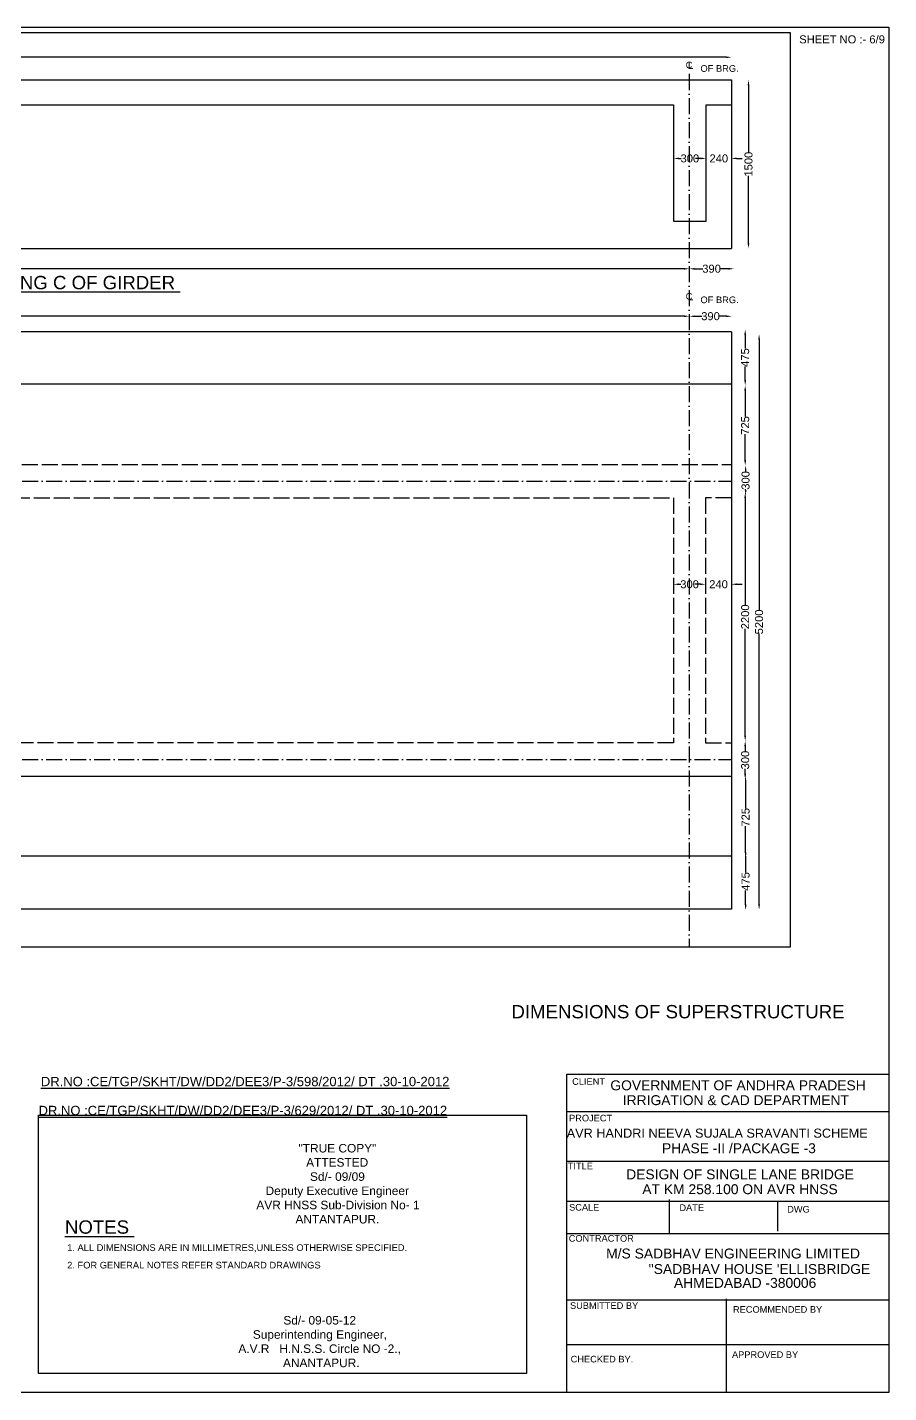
# Model space of a CAD drawing. Header units: millimetres. Extents: x 5124 to 2549817, y 2311 to 44463385.
# Drawn here: x 2543356 to 2549817, y 44453148 to 44463385 of the extents above; entities that cross this region are included whole.
import ezdxf

# ---------------------------------------------------------------- set-up
doc = ezdxf.new("R2010")
doc.units = ezdxf.units.MM
doc.header["$MEASUREMENT"] = 0
doc.linetypes.add('ACAD_ISO02W100', pattern=[15, 12, -3])
doc.linetypes.add('ACAD_ISO10W100', pattern=[18, 12, -3, 0, -3])
for name, color, linetype in [('DIMENSION', 7, 'Continuous'), ('DRAWING', 2, 'Continuous'), ('TEXT', 7, 'Continuous')]:
    doc.layers.add(name, color=color, linetype=linetype)
doc.styles.get("Standard").update_dxf_attribs({"font": 'arial.ttf', "height": 60})
doc.dimstyles.get("Standard").update_dxf_attribs({"dimtxt": 60, "dimasz": 40, "dimexe": 0.18, "dimexo": 0.0625, "dimgap": 0.09, "dimtad": 0, "dimdec": 0, "dimzin": 0, "dimdsep": 46, "dimtxsty": 'Standard', "dimcen": 0.09, "dimse1": 1, "dimse2": 1, "dimadec": 0, "dimazin": 0, "dimtfac": 1, "dimtdec": 0, "dimtofl": 0, "dimtmove": 0, "dimatfit": 3, "dimfxl": 1, "dimtolj": 1, "dimtzin": 0, "dimarcsym": 0})

# ---------------------------------------------------------------- blocks, each defined once
blk = doc.blocks.new('*D7')
at = {"layer": 'Defpoints', "color": 0, "transparency": 16777216}
for p in [(2548638, 44462991), (2548766, 44462991), (2548638, 44461727)]:
    blk.add_point(p, dxfattribs=at)
at = {"layer": 'DIMENSION', "color": 0, "lineweight": -2, "transparency": 16777216}
for p, q in [((2548766, 44462951), (2548766, 44462445)), ((2548766, 44461767), (2548766, 44462272))]:
    blk.add_line(p, q, dxfattribs=at)
at = {"layer": 'DIMENSION', "color": 0, "transparency": 16777216}
for points in [[(2548759, 44462951), (2548772, 44462951), (2548766, 44462991)], [(2548759, 44461767), (2548772, 44461767), (2548766, 44461727)]]:
    blk.add_solid(points, dxfattribs=at)
at = {"layer": 'DIMENSION', "color": 0, "transparency": 16777216, "insert": (2548766, 44462359), "char_height": 60, "attachment_point": 5, "rotation": 90}
blk.add_mtext('\\A1;1500', dxfattribs=at)
blk = doc.blocks.new('*D8')
at = {"layer": 'Defpoints', "color": 0, "transparency": 16777216}
for p in [(2548204, 44462402), (2548448, 44462402), (2548448, 44462402)]:
    blk.add_point(p, dxfattribs=at)
at = {"layer": 'DIMENSION', "color": 0, "lineweight": -2, "transparency": 16777216}
for p, q in [((2548244, 44462402), (2548260, 44462402)), ((2548408, 44462402), (2548392, 44462402))]:
    blk.add_line(p, q, dxfattribs=at)
at = {"layer": 'DIMENSION', "color": 0, "transparency": 16777216}
for points in [[(2548244, 44462409), (2548244, 44462396), (2548204, 44462402)], [(2548408, 44462409), (2548408, 44462396), (2548448, 44462402)]]:
    blk.add_solid(points, dxfattribs=at)
at = {"layer": 'DIMENSION', "color": 0, "transparency": 16777216, "insert": (2548326, 44462402), "char_height": 60, "attachment_point": 5}
blk.add_mtext('\\A1;300', dxfattribs=at)
blk = doc.blocks.new('*D9')
at = {"layer": 'Defpoints', "color": 0, "transparency": 16777216}
for p in [(2548448, 44462402), (2548638, 44462402), (2548638, 44462402)]:
    blk.add_point(p, dxfattribs=at)
at = {"layer": 'DIMENSION', "color": 0, "lineweight": -2, "transparency": 16777216}
for p, q in [((2548408, 44462402), (2548368, 44462402)), ((2548678, 44462402), (2548718, 44462402))]:
    blk.add_line(p, q, dxfattribs=at)
at = {"layer": 'DIMENSION', "color": 0, "transparency": 16777216}
for points in [[(2548408, 44462409), (2548408, 44462396), (2548448, 44462402)], [(2548678, 44462409), (2548678, 44462396), (2548638, 44462402)]]:
    blk.add_solid(points, dxfattribs=at)
at = {"layer": 'DIMENSION', "color": 0, "transparency": 16777216, "insert": (2548543, 44462402), "char_height": 60, "attachment_point": 5}
blk.add_mtext('\\A1;240', dxfattribs=at)
blk = doc.blocks.new('*D11')
at = {"layer": 'Defpoints', "color": 0, "transparency": 16777216}
for p in [(2537338, 44461575), (2548322, 44461575), (2548322, 44461575)]:
    blk.add_point(p, dxfattribs=at)
at = {"layer": 'DIMENSION', "color": 0, "lineweight": -2, "transparency": 16777216}
for p, q in [((2537378, 44461575), (2542720, 44461575)), ((2548282, 44461575), (2542940, 44461575))]:
    blk.add_line(p, q, dxfattribs=at)
at = {"layer": 'DIMENSION', "color": 0, "transparency": 16777216}
for points in [[(2537378, 44461581), (2537378, 44461568), (2537338, 44461575)], [(2548282, 44461581), (2548282, 44461568), (2548322, 44461575)]]:
    blk.add_solid(points, dxfattribs=at)
at = {"layer": 'DIMENSION', "color": 0, "transparency": 16777216, "insert": (2542830, 44461575), "char_height": 60, "attachment_point": 5}
blk.add_mtext('\\A1;14340', dxfattribs=at)
blk = doc.blocks.new('*D12')
at = {"layer": 'Defpoints', "color": 0, "transparency": 16777216}
for p in [(2548322, 44461575), (2548657, 44461575), (2548657, 44461575)]:
    blk.add_point(p, dxfattribs=at)
at = {"layer": 'DIMENSION', "color": 0, "lineweight": -2, "transparency": 16777216}
for p, q in [((2548362, 44461575), (2548423, 44461575)), ((2548617, 44461575), (2548556, 44461575))]:
    blk.add_line(p, q, dxfattribs=at)
at = {"layer": 'DIMENSION', "color": 0, "transparency": 16777216}
for points in [[(2548362, 44461581), (2548362, 44461568), (2548322, 44461575)], [(2548617, 44461581), (2548617, 44461568), (2548657, 44461575)]]:
    blk.add_solid(points, dxfattribs=at)
at = {"layer": 'DIMENSION', "color": 0, "transparency": 16777216, "insert": (2548489, 44461575), "char_height": 60, "attachment_point": 5}
blk.add_mtext('\\A1;390', dxfattribs=at)
blk = doc.blocks.new('*D13')
at = {"layer": 'Defpoints', "color": 0, "transparency": 16777216}
for p in [(2548322, 44461219), (2548322, 44461212), (2548640, 44461212)]:
    blk.add_point(p, dxfattribs=at)
at = {"layer": 'DIMENSION', "color": 0, "lineweight": -2, "transparency": 16777216}
for p, q in [((2548362, 44461219), (2548415, 44461219)), ((2548600, 44461219), (2548547, 44461219))]:
    blk.add_line(p, q, dxfattribs=at)
at = {"layer": 'DIMENSION', "color": 0, "transparency": 16777216}
for points in [[(2548362, 44461225), (2548362, 44461212), (2548322, 44461219)], [(2548600, 44461225), (2548600, 44461212), (2548640, 44461219)]]:
    blk.add_solid(points, dxfattribs=at)
at = {"layer": 'DIMENSION', "color": 0, "transparency": 16777216, "insert": (2548481, 44461219), "char_height": 60, "attachment_point": 5}
blk.add_mtext('\\A1;390', dxfattribs=at)
blk = doc.blocks.new('*D14')
at = {"layer": 'Defpoints', "color": 0, "transparency": 16777216}
for p in [(2537337, 44461242), (2537337, 44461219), (2548322, 44461219)]:
    blk.add_point(p, dxfattribs=at)
at = {"layer": 'DIMENSION', "color": 0, "lineweight": -2, "transparency": 16777216}
for p, q in [((2537377, 44461219), (2542720, 44461219)), ((2548282, 44461219), (2542940, 44461219))]:
    blk.add_line(p, q, dxfattribs=at)
at = {"layer": 'DIMENSION', "color": 0, "transparency": 16777216}
for points in [[(2537377, 44461226), (2537377, 44461212), (2537337, 44461219)], [(2548282, 44461226), (2548282, 44461212), (2548322, 44461219)]]:
    blk.add_solid(points, dxfattribs=at)
at = {"layer": 'DIMENSION', "color": 0, "transparency": 16777216, "insert": (2542830, 44461219), "char_height": 60, "attachment_point": 5}
blk.add_mtext('\\A1;14340', dxfattribs=at)
blk = doc.blocks.new('*D26')
at = {"layer": 'Defpoints', "color": 0, "transparency": 16777216}
for p in [(2548730, 44461118), (2548730, 44460700), (2548741, 44460700)]:
    blk.add_point(p, dxfattribs=at)
at = {"layer": 'DIMENSION', "color": 0, "lineweight": -2, "transparency": 16777216}
for p, q in [((2548741, 44461078), (2548741, 44460977)), ((2548741, 44460740), (2548741, 44460841))]:
    blk.add_line(p, q, dxfattribs=at)
at = {"layer": 'DIMENSION', "color": 0, "transparency": 16777216}
for points in [[(2548734, 44461078), (2548748, 44461078), (2548741, 44461118)], [(2548734, 44460740), (2548748, 44460740), (2548741, 44460700)]]:
    blk.add_solid(points, dxfattribs=at)
at = {"layer": 'DIMENSION', "color": 0, "transparency": 16777216, "insert": (2548741, 44460909), "char_height": 60, "attachment_point": 5, "rotation": 90}
blk.add_mtext('\\A1;475', dxfattribs=at)
blk = doc.blocks.new('*D27')
at = {"layer": 'Defpoints', "color": 0, "transparency": 16777216}
for p in [(2548741, 44460700), (2548741, 44460100), (2548741, 44460100)]:
    blk.add_point(p, dxfattribs=at)
at = {"layer": 'DIMENSION', "color": 0, "lineweight": -2, "transparency": 16777216}
for p, q in [((2548741, 44460660), (2548741, 44460467)), ((2548741, 44460140), (2548741, 44460334))]:
    blk.add_line(p, q, dxfattribs=at)
at = {"layer": 'DIMENSION', "color": 0, "transparency": 16777216}
for points in [[(2548734, 44460660), (2548748, 44460660), (2548741, 44460700)], [(2548734, 44460140), (2548748, 44460140), (2548741, 44460100)]]:
    blk.add_solid(points, dxfattribs=at)
at = {"layer": 'DIMENSION', "color": 0, "transparency": 16777216, "insert": (2548741, 44460400), "char_height": 60, "attachment_point": 5, "rotation": 90}
blk.add_mtext('\\A1;725', dxfattribs=at)
blk = doc.blocks.new('*D28')
at = {"layer": 'Defpoints', "color": 0, "transparency": 16777216}
for p in [(2548741, 44460100), (2548741, 44459876), (2548744, 44459876)]:
    blk.add_point(p, dxfattribs=at)
at = {"layer": 'DIMENSION', "color": 0, "lineweight": -2, "transparency": 16777216}
for p, q in [((2548744, 44460060), (2548744, 44460054)), ((2548744, 44459916), (2548744, 44459922))]:
    blk.add_line(p, q, dxfattribs=at)
at = {"layer": 'DIMENSION', "color": 0, "transparency": 16777216}
for points in [[(2548738, 44460060), (2548751, 44460060), (2548744, 44460100)], [(2548738, 44459916), (2548751, 44459916), (2548744, 44459876)]]:
    blk.add_solid(points, dxfattribs=at)
at = {"layer": 'DIMENSION', "color": 0, "transparency": 16777216, "insert": (2548744, 44459988), "char_height": 60, "attachment_point": 5, "rotation": 90}
blk.add_mtext('\\A1;300', dxfattribs=at)
blk = doc.blocks.new('*D29')
at = {"layer": 'Defpoints', "color": 0, "transparency": 16777216}
for p in [(2548748, 44459896), (2548741, 44458034), (2548748, 44458034)]:
    blk.add_point(p, dxfattribs=at)
at = {"layer": 'DIMENSION', "color": 0, "lineweight": -2, "transparency": 16777216}
for p, q in [((2548741, 44459856), (2548741, 44459055)), ((2548741, 44458074), (2548741, 44458875))]:
    blk.add_line(p, q, dxfattribs=at)
at = {"layer": 'DIMENSION', "color": 0, "transparency": 16777216}
for points in [[(2548734, 44459856), (2548748, 44459856), (2548741, 44459896)], [(2548734, 44458074), (2548748, 44458074), (2548741, 44458034)]]:
    blk.add_solid(points, dxfattribs=at)
at = {"layer": 'DIMENSION', "color": 0, "transparency": 16777216, "insert": (2548741, 44458965), "char_height": 60, "attachment_point": 5, "rotation": 90}
blk.add_mtext('\\A1;2200', dxfattribs=at)
blk = doc.blocks.new('*D30')
at = {"layer": 'Defpoints', "color": 0, "transparency": 16777216}
for p in [(2548748, 44458034), (2548741, 44457748), (2548748, 44457748)]:
    blk.add_point(p, dxfattribs=at)
at = {"layer": 'DIMENSION', "color": 0, "lineweight": -2, "transparency": 16777216}
for p, q in [((2548741, 44457994), (2548741, 44457957)), ((2548741, 44457788), (2548741, 44457825))]:
    blk.add_line(p, q, dxfattribs=at)
at = {"layer": 'DIMENSION', "color": 0, "transparency": 16777216}
for points in [[(2548734, 44457994), (2548748, 44457994), (2548741, 44458034)], [(2548734, 44457788), (2548748, 44457788), (2548741, 44457748)]]:
    blk.add_solid(points, dxfattribs=at)
at = {"layer": 'DIMENSION', "color": 0, "transparency": 16777216, "insert": (2548741, 44457891), "char_height": 60, "attachment_point": 5, "rotation": 90}
blk.add_mtext('\\A1;300', dxfattribs=at)
blk = doc.blocks.new('*D31')
at = {"layer": 'Defpoints', "color": 0, "transparency": 16777216}
for p in [(2548744, 44457768), (2548744, 44457156), (2548744, 44457156)]:
    blk.add_point(p, dxfattribs=at)
at = {"layer": 'DIMENSION', "color": 0, "lineweight": -2, "transparency": 16777216}
for p, q in [((2548744, 44457728), (2548744, 44457529)), ((2548744, 44457196), (2548744, 44457396))]:
    blk.add_line(p, q, dxfattribs=at)
at = {"layer": 'DIMENSION', "color": 0, "transparency": 16777216}
for points in [[(2548738, 44457728), (2548751, 44457728), (2548744, 44457768)], [(2548738, 44457196), (2548751, 44457196), (2548744, 44457156)]]:
    blk.add_solid(points, dxfattribs=at)
at = {"layer": 'DIMENSION', "color": 0, "transparency": 16777216, "insert": (2548744, 44457462), "char_height": 60, "attachment_point": 5, "rotation": 90}
blk.add_mtext('\\A1;725', dxfattribs=at)
blk = doc.blocks.new('*D32')
at = {"layer": 'Defpoints', "color": 0, "transparency": 16777216}
for p in [(2548744, 44457196), (2548744, 44456766), (2548744, 44456766)]:
    blk.add_point(p, dxfattribs=at)
at = {"layer": 'DIMENSION', "color": 0, "lineweight": -2, "transparency": 16777216}
for p, q in [((2548744, 44457156), (2548744, 44457049)), ((2548744, 44456806), (2548744, 44456914))]:
    blk.add_line(p, q, dxfattribs=at)
at = {"layer": 'DIMENSION', "color": 0, "transparency": 16777216}
for points in [[(2548738, 44457156), (2548751, 44457156), (2548744, 44457196)], [(2548738, 44456806), (2548751, 44456806), (2548744, 44456766)]]:
    blk.add_solid(points, dxfattribs=at)
at = {"layer": 'DIMENSION', "color": 0, "transparency": 16777216, "insert": (2548744, 44456981), "char_height": 60, "attachment_point": 5, "rotation": 90}
blk.add_mtext('\\A1;475', dxfattribs=at)
blk = doc.blocks.new('*D33')
at = {"layer": 'Defpoints', "color": 0, "transparency": 16777216}
for p in [(2548888, 44461085), (2548845, 44456769), (2548888, 44456769)]:
    blk.add_point(p, dxfattribs=at)
at = {"layer": 'DIMENSION', "color": 0, "lineweight": -2, "transparency": 16777216}
for p, q in [((2548845, 44461045), (2548845, 44459016)), ((2548845, 44456809), (2548845, 44458837))]:
    blk.add_line(p, q, dxfattribs=at)
at = {"layer": 'DIMENSION', "color": 0, "transparency": 16777216}
for points in [[(2548839, 44461045), (2548852, 44461045), (2548845, 44461085)], [(2548839, 44456809), (2548852, 44456809), (2548845, 44456769)]]:
    blk.add_solid(points, dxfattribs=at)
at = {"layer": 'DIMENSION', "color": 0, "transparency": 16777216, "insert": (2548845, 44458927), "char_height": 60, "attachment_point": 5, "rotation": 90}
blk.add_mtext('\\A1;5200', dxfattribs=at)
blk = doc.blocks.new('*D34')
at = {"layer": 'Defpoints', "color": 0, "transparency": 16777216}
for p in [(2548203, 44459209), (2548444, 44459209), (2548444, 44459209)]:
    blk.add_point(p, dxfattribs=at)
at = {"layer": 'DIMENSION', "color": 0, "lineweight": -2, "transparency": 16777216}
for p, q in [((2548243, 44459209), (2548257, 44459209)), ((2548404, 44459209), (2548390, 44459209))]:
    blk.add_line(p, q, dxfattribs=at)
at = {"layer": 'DIMENSION', "color": 0, "transparency": 16777216}
for points in [[(2548243, 44459216), (2548243, 44459203), (2548203, 44459209)], [(2548404, 44459216), (2548404, 44459203), (2548444, 44459209)]]:
    blk.add_solid(points, dxfattribs=at)
at = {"layer": 'DIMENSION', "color": 0, "transparency": 16777216, "insert": (2548324, 44459209), "char_height": 60, "attachment_point": 5}
blk.add_mtext('\\A1;300', dxfattribs=at)
blk = doc.blocks.new('*D35')
at = {"layer": 'Defpoints', "color": 0, "transparency": 16777216}
for p in [(2548444, 44459209), (2548638, 44459209), (2548638, 44459209)]:
    blk.add_point(p, dxfattribs=at)
at = {"layer": 'DIMENSION', "color": 0, "lineweight": -2, "transparency": 16777216}
for p, q in [((2548404, 44459209), (2548364, 44459209)), ((2548678, 44459209), (2548718, 44459209))]:
    blk.add_line(p, q, dxfattribs=at)
at = {"layer": 'DIMENSION', "color": 0, "transparency": 16777216}
for points in [[(2548404, 44459216), (2548404, 44459203), (2548444, 44459209)], [(2548678, 44459216), (2548678, 44459203), (2548638, 44459209)]]:
    blk.add_solid(points, dxfattribs=at)
at = {"layer": 'DIMENSION', "color": 0, "transparency": 16777216, "insert": (2548541, 44459209), "char_height": 60, "attachment_point": 5}
blk.add_mtext('\\A1;240', dxfattribs=at)
blk = doc.blocks.new('*D57')
at = {"layer": 'Defpoints', "color": 0, "transparency": 16777216}
for p in [(2537017, 44463174), (2548639, 44463174), (2548639, 44463161)]:
    blk.add_point(p, dxfattribs=at)
at = {"layer": 'DIMENSION', "color": 0, "lineweight": -2, "transparency": 16777216}
for p, q in [((2537057, 44463161), (2542718, 44463161)), ((2548599, 44463161), (2542938, 44463161))]:
    blk.add_line(p, q, dxfattribs=at)
at = {"layer": 'DIMENSION', "color": 0, "transparency": 16777216}
for points in [[(2537057, 44463167), (2537057, 44463154), (2537017, 44463161)], [(2548599, 44463167), (2548599, 44463154), (2548639, 44463161)]]:
    blk.add_solid(points, dxfattribs=at)
at = {"layer": 'DIMENSION', "color": 0, "transparency": 16777216, "insert": (2542828, 44463161), "char_height": 60, "attachment_point": 5}
blk.add_mtext('\\A1;15120', dxfattribs=at)

msp = doc.modelspace()

# ---------------------------------------------------------------- linework, layer by layer
at = {"layer": 'DIMENSION', "color": 0}
msp.add_lwpolyline([(2547100.7, 44453291), (2543440.5, 44453291), (2543440.5, 44455228.8), (2547100.7, 44455228.8)], close=True, dxfattribs=at)
at = {"layer": 'DRAWING', "color": 0}
for points in [[(2536545.5, 44463385.4), (2549817.5, 44463385.4), (2549817.5, 44453148.7), (2536545.5, 44453148.7)], [(2536673, 44463346.9), (2549078.7, 44463346.9), (2549078.7, 44456489.5), (2536673, 44456489.5)]]:
    msp.add_lwpolyline(points, close=True, dxfattribs=at)
at = {"layer": 'DRAWING', "color": 0, "linetype": 'ACAD_ISO10W100', "ltscale": 10}
for points in [[(2548321.8, 44463035.3), (2548321.8, 44456491.8)], [(2537014.9, 44459982.4), (2548638, 44459982.4)], [(2537014.9, 44457895.3), (2548638, 44457895.3)]]:
    msp.add_lwpolyline(points, dxfattribs=at)
at = {"layer": 'DRAWING', "color": 0}
for points in [[(2537014.9, 44461726.6), (2537014.9, 44462990.7), (2548638, 44462990.7), (2548638, 44461726.6)], [(2537014.9, 44462802.9), (2537209.9, 44462802.9), (2537209.9, 44461937.6), (2537455.5, 44461937.6), (2537455.5, 44462802.9), (2542706.2, 44462802.9), (2542706.2, 44461933), (2542954.9, 44461933), (2542954.9, 44462802.9), (2548204.1, 44462802.9), (2548204.1, 44461931.1), (2548448.2, 44461931.1), (2548448.2, 44462802.9), (2548638, 44462802.9)], [(2537014.9, 44461726.6), (2548638, 44461726.6)], [(2548638, 44461103.1), (2537014.9, 44461103.1)], [(2548638, 44461103.1), (2548638, 44456773.9), (2537014.9, 44456773.9), (2537014.9, 44461103.1)], [(2537014.9, 44460712.5), (2548638, 44460712.5)], [(2537014.9, 44457770.5), (2548638, 44457770.5)], [(2537014.9, 44457172.5), (2548638, 44457172.5)]]:
    msp.add_lwpolyline(points, dxfattribs=at)
at = {"layer": 'DRAWING', "color": 0, "linetype": 'ACAD_ISO02W100', "ltscale": 10}
for points in [[(2537014.9, 44460108), (2548638, 44460108)], [(2548638, 44459858.1), (2548444.3, 44459858.1), (2548444.3, 44458019.4), (2548638, 44458019.4)]]:
    msp.add_lwpolyline(points, dxfattribs=at)
msp.add_lwpolyline([(2548202.9, 44458019.4), (2542953.9, 44458019.4), (2542953.9, 44459858.1), (2548202.9, 44459858.1)], close=True, dxfattribs=at)
at = {"layer": 'TEXT', "color": 0}
msp.add_lwpolyline([(2549817.5, 44453148.7), (2547402, 44453148.7), (2547402, 44455536.4), (2549817.5, 44455536.4)], close=True, dxfattribs=at)
for points in [[(2547402, 44455255.6), (2549817.5, 44455255.6)], [(2547402, 44454884.6), (2549817.5, 44454884.6)], [(2547402, 44454582.9), (2549817.5, 44454582.9)], [(2548173.2, 44454347.5), (2548173.2, 44454596.6)], [(2548984.8, 44454358.5), (2548984.8, 44454585.6)], [(2547402, 44454342), (2549817.5, 44454342)], [(2547402, 44453845.2), (2549817.5, 44453845.2)], [(2548600, 44453147.7), (2548600, 44453850.9)], [(2547402, 44453510.2), (2549817.5, 44453510.2)]]:
    msp.add_lwpolyline(points, dxfattribs=at)

# ---------------------------------------------------------------- texts
at = {"layer": 'DIMENSION', "color": 0}
for s, height, p in [('DIMENSIONS OF SUPERSTRUCTURE ', 100, (2546987.5, 44455954.6)), ('%%UNOTES ', 100, (2543638.2, 44454339.9)), ('1. ALL DIMENSIONS ARE IN MILLIMETRES,UNLESS OTHERWISE SPECIFIED.', 50, (2543655, 44454210.6)), ('2. FOR GENERAL NOTES REFER STANDARD DRAWINGS ', 50, (2543655, 44454079.2))]:
    msp.add_text(s, height=height, dxfattribs=at).set_placement(p)
at = {"layer": 'DIMENSION', "char_height": 63.851, "width": 1224.538, "attachment_point": 1}
for s, insert in [('\\pi324.55;"TRUE COPY" \\P\\pi381.71;ATTESTED  \\P\\pi410.44;Sd/- 09/09\\P\\pi77.113;Deputy Executive Engineer  \\P\\pi8.2536;AVR HNSS Sub-Division No- 1 \\P\\pi301.44;ANTANTAPUR.', (2545066, 44455012.8)), ('\\pi343.91;Sd/- 09-05-12\\P\\pi114.88;Superintending Engineer,\\P\\pi6.5985;A.V.R   H.N.S.S. Circle NO -2.,\\P\\pi316.29; ANANTAPUR.', (2544932.8, 44453722.5))]:
    msp.add_mtext(s, dxfattribs=dict(at, insert=insert))
at = {"layer": 'TEXT', "color": 0}
for s, height, p in [('SHEET NO :- 6/9', 60, (2549146.3, 44463265)), ('C', 50, (2548294.6, 44463078.1)), ('L ', 50, (2548312.3, 44463073.7)), ('OF BRG.', 50, (2548405.2, 44463051.6)), ('%%ULONGITUDINAL ELEVATION ALONG C OF GIRDER ', 100, (2541127, 44461421.4)), ('C', 50, (2548294.6, 44461343.6)), ('L ', 50, (2548312.3, 44461339.1)), ('OF BRG.', 50, (2548405.2, 44461317)), ('%%UDR.NO :CE/TGP/SKHT/DW/DD2/DEE3/P-3/598/2012/ DT .30-10-2012', 69.869, (2543457.9, 44455445.9)), ('CLIENT ', 49.56, (2547443.1, 44455456.2)), ('GOVERNMENT OF ANDHRA PRADESH ', 74.342, (2547729.6, 44455415.3)), ('IRRIGATION & CAD DEPARTMENT ', 74.342, (2547822.8, 44455303.9)), ('%%UDR.NO :CE/TGP/SKHT/DW/DD2/DEE3/P-3/629/2012/ DT .30-10-2012', 69.869, (2543440.5, 44455228.8)), ('PROJECT ', 49.56, (2547419.9, 44455182)), ('AVR HANDRI NEEVA SUJALA SRAVANTI SCHEME ', 68.127, (2547402, 44455059.7)), ('PHASE -II /PACKAGE -3', 74.342, (2548117, 44454943.6)), ('TITLE ', 49.56, (2547410.2, 44454822.6)), ('DESIGN OF SINGLE LANE BRIDGE ', 74.342, (2547848.3, 44454747.6)), ('AT KM 258.100 ON AVR HNSS', 74.342, (2547969.3, 44454636.3)), ('SCALE ', 49.56, (2547419.9, 44454512.9)), ('DATE ', 49.56, (2548247.7, 44454510.5)), ('DWG', 49.56, (2549056.2, 44454498.4)), ('CONTRACTOR', 49.56, (2547417.4, 44454279.9)), ('M/S SADBHAV ENGINEERING LIMITED ', 74.342, (2547698.2, 44454154.1)), ("''SADBHAV HOUSE 'ELLISBRIDGE ", 74.342, (2548015.3, 44454037.9)), ('AHMEDABAD -380006', 74.342, (2548206.5, 44453933.9)), ('SUBMITTED BY ', 49.561, (2547427, 44453776.2)), ('RECOMMENDED BY', 49.561, (2548649.4, 44453747.2)), ('CHECKED BY.', 49.561, (2547431.9, 44453374.6)), ('APPROVED BY ', 49.561, (2548642.2, 44453408.5))]:
    msp.add_text(s, height=height, dxfattribs=at).set_placement(p)

# ---------------------------------------------------------------- dimensions: what is measured, and where the dimension line sits
at = {"layer": 'DIMENSION', "color": 0}
for base, p1, p2, text, picture, middle in [((2548638.5, 44463160.8), (2537016.9, 44463174.2), (2548638.5, 44463174.2), '15120', '*D57', (2542827.7, 44463160.8)), ((2548448.2, 44462402.3), (2548204.1, 44462402.3), (2548448.2, 44462402.3), '300', '*D8', (2548326.1, 44462402.3)), ((2548638, 44462402.3), (2548448.2, 44462402.3), (2548638, 44462402.3), '240', '*D9', (2548543.1, 44462402.3)), ((2548656.9, 44461574.6), (2548321.8, 44461574.6), (2548656.9, 44461574.6), '390', '*D12', (2548489.4, 44461574.6)), ((2537337.3, 44461219), (2548321.8, 44461218.8), (2537337.3, 44461241.6), '14340', '*D14', (2542829.6, 44461219)), ((2548321.8, 44461218.8), (2548639.9, 44461212), (2548321.8, 44461212), '390', '*D13', (2548480.9, 44461218.8)), ((2548444.3, 44459209.4), (2548202.9, 44459209.4), (2548444.3, 44459209.4), '300', '*D34', (2548323.6, 44459209.4)), ((2548638, 44459209.4), (2548444.3, 44459209.4), (2548638, 44459209.4), '240', '*D35', (2548541.2, 44459209.4))]:
    dim = msp.add_linear_dim(base=base, p1=p1, p2=p2, text=text, dimstyle='Standard', dxfattribs=at)
    dim.commit()
    dim.dimension.update_dxf_attribs({"geometry": picture, "text_midpoint": middle})
for base, p1, p2, text, picture, middle in [((2548765.7, 44462990.7), (2548638, 44461726.6), (2548638, 44462990.7), '1500', '*D7', (2548765.7, 44462358.7)), ((2548740.9, 44460700.4), (2548729.8, 44461118.1), (2548729.8, 44460700.4), '475', '*D26', (2548740.9, 44460909.2)), ((2548740.9, 44460100.2), (2548740.9, 44460700.4), (2548740.9, 44460100.2), '725', '*D27', (2548740.9, 44460400.3)), ((2548744.2, 44459875.8), (2548740.9, 44460100.2), (2548740.9, 44459875.8), '300', '*D28', (2548744.2, 44459988)), ((2548740.9, 44458033.6), (2548747.6, 44459895.8), (2548747.6, 44458033.6), '2200', '*D29', (2548740.9, 44458964.7)), ((2548740.9, 44457748.2), (2548747.6, 44458033.6), (2548747.6, 44457748.2), '300', '*D30', (2548740.9, 44457890.9)), ((2548744.2, 44457156.4), (2548744.2, 44457768.2), (2548744.2, 44457156.4), '725', '*D31', (2548744.2, 44457462.3)), ((2548744.2, 44456766.4), (2548744.2, 44457196.4), (2548744.2, 44456766.4), '475', '*D32', (2548744.2, 44456981.4))]:
    dim = msp.add_linear_dim(base=base, p1=p1, p2=p2, angle=90, text=text, dimstyle='Standard', dxfattribs=at)
    dim.commit()
    dim.dimension.update_dxf_attribs({"geometry": picture, "text_midpoint": middle})
dim = msp.add_linear_dim(base=(2548321.8, 44461574.6), p1=(2537338.3, 44461574.6), p2=(2548321.8, 44461574.6), text='14340', dimstyle='Standard', override={"dimtxt": 75}, dxfattribs=at)
dim.commit()
dim.dimension.update_dxf_attribs({"geometry": '*D11', "text_midpoint": (2542830.1, 44461574.6)})
dim = msp.add_linear_dim(base=(2548845.3, 44456768.8), p1=(2548888.2, 44461084.9), p2=(2548888.2, 44456768.8), angle=90, text='5200', dimstyle='Standard', dxfattribs=at)
dim.commit()
dim.dimension.update_dxf_attribs({"geometry": '*D33', "text_midpoint": (2548845.3, 44458926.8), "dimtype": 160})

doc.saveas('drawing.dxf')
